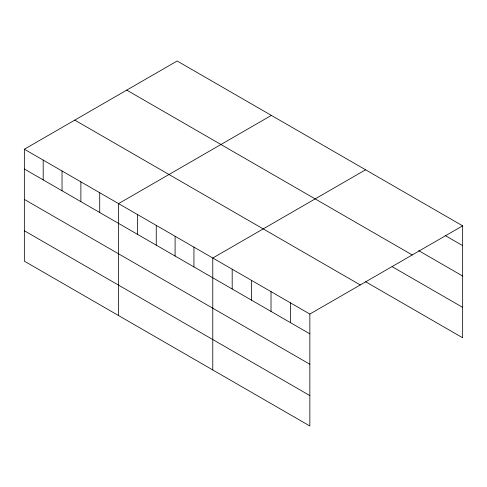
<?xml version="1.0" encoding="UTF-8"?>
<svg xmlns="http://www.w3.org/2000/svg" width="487" height="487" viewBox="0 0 487 487"><rect width="100%" height="100%" fill="white"/><g stroke="black" fill="none" stroke-linecap="round" stroke-linejoin="round"><path stroke-width="0.73" d="M24.35 149.223L309.848 314.054L309.848 425.997L24.35 261.166L24.35 149.223L177.152 61.003L462.65 225.834L462.65 337.777L365.579 281.736M271.369 115.395L118.566 203.615L118.566 315.564M365.579 169.793L212.776 258.013L212.776 369.956M309.848 314.054L462.65 225.834M445.179 235.525L462.65 245.618M418.643 250.622L462.65 276.032M126.73 90.113L412.227 254.945M392.114 266.639L462.65 307.364M74.773 120.112L360.27 284.938M24.35 169.007L309.848 333.839M24.35 199.42L309.848 364.252M24.35 230.753L309.848 395.584M290.435 302.841L290.435 322.625M271.022 291.634L271.022 311.418M251.602 280.427L251.602 300.211M232.189 269.22L232.189 289.004M193.936 247.134L193.936 266.913M175.095 236.25L175.095 256.034M156.248 225.371L156.248 245.156M137.407 214.493L137.407 234.277M99.719 192.736L99.719 212.521M80.879 181.858L80.879 201.642M62.038 170.98L62.038 190.764M43.191 160.101L43.191 179.886"/></g></svg>
